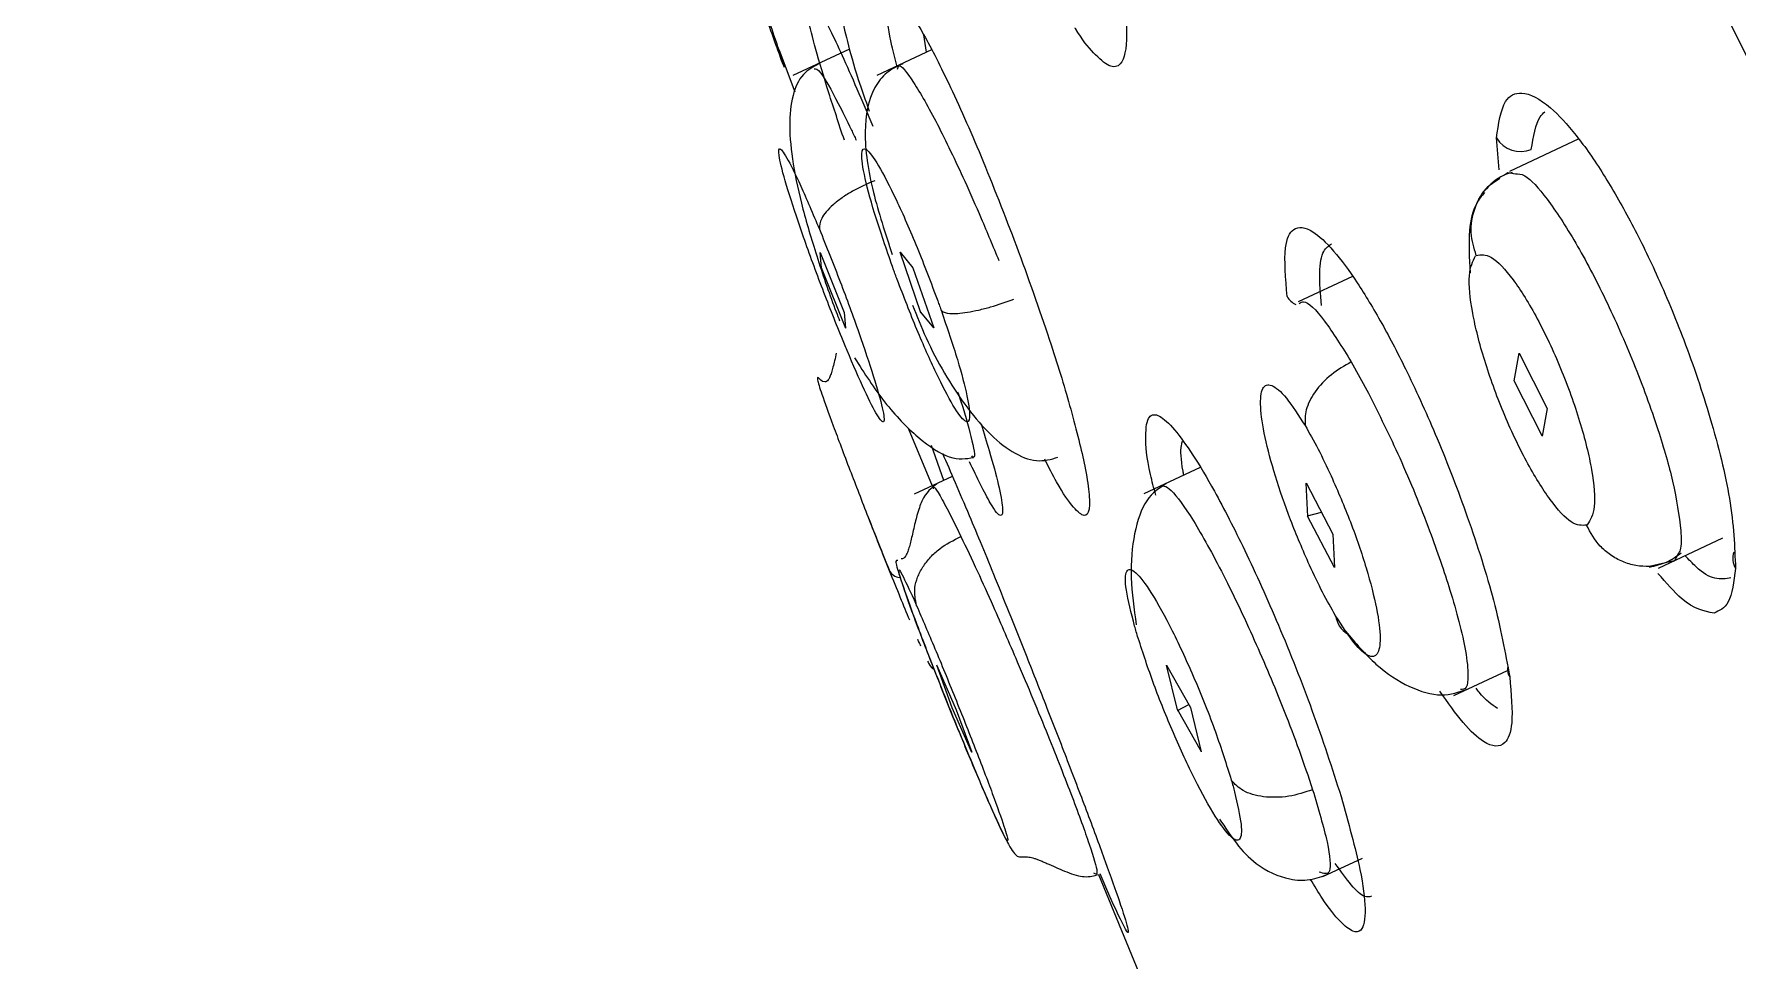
# Model space of a CAD drawing. Header units: millimetres. Extents: x 6110 to 6704, y -2661 to -1821.
# Drawn here: x 6564.984 to 6568.21, y -2176.329 to -2174.574 of the extents above; entities that cross this region are included whole.
import ezdxf

# ---------------------------------------------------------------- set-up
doc = ezdxf.new("R2010")
doc.units = ezdxf.units.MM
doc.header["$LTSCALE"] = 0.1
doc.layers.get('0').update_dxf_attribs({"lineweight": 15})

msp = doc.modelspace()

# ---------------------------------------------------------------- linework, layer by layer
at = {"linetype": 'Continuous', "lineweight": 25}
for p, q in [((6566.6736, -2174.6087), (6566.6686, -2174.5757)), ((6566.3949, -2174.6048), (6566.4246, -2174.6838)), ((6566.528, -2174.6026), (6566.4207, -2174.6528)), ((6566.6831, -2174.6043), (6566.5798, -2174.6527)), ((6567.7585, -2174.8313), (6567.7533, -2174.771)), ((6567.9089, -2174.7729), (6567.7777, -2174.8343)), ((6567.7673, -2174.8415), (6567.7747, -2174.8362)), ((6567.7747, -2174.8362), (6567.789, -2174.8391)), ((6566.4751, -2175.017), (6566.4725, -2174.9877)), ((6566.4725, -2174.9877), (6566.5177, -2175.1011)), ((6566.6633, -2175.1019), (6566.6236, -2174.9875)), ((6566.6236, -2174.9875), (6566.6482, -2175.0168)), ((6567.7149, -2174.9933), (6567.7136, -2174.9944)), ((6566.5207, -2175.1314), (6566.4751, -2175.017)), ((6566.6482, -2175.0168), (6566.6875, -2175.1302)), ((6567.4804, -2175.0331), (6567.3778, -2175.0811)), ((6566.5177, -2175.1011), (6566.5203, -2175.1304)), ((6566.6875, -2175.1302), (6566.6629, -2175.1009)), ((6567.4783, -2175.1948), (6567.5111, -2175.2544)), ((6567.787, -2175.2307), (6567.7962, -2175.1787)), ((6567.7961, -2175.1787), (6567.8491, -2175.2833)), ((6567.8399, -2175.3352), (6567.787, -2175.2306)), ((6567.8491, -2175.2833), (6567.8399, -2175.3353)), ((6566.6391, -2175.3202), (6566.6848, -2175.4293)), ((6566.7063, -2175.4196), (6566.6831, -2175.3531)), ((6567.1922, -2175.3948), (6567.0852, -2175.4449)), ((6566.7227, -2175.4116), (6566.6505, -2175.4454)), ((6567.3927, -2175.4238), (6567.4435, -2175.5211)), ((6567.3959, -2175.4873), (6567.393, -2175.4244)), ((6566.7176, -2175.4819), (6566.7305, -2175.5076)), ((6567.3956, -2175.4863), (6567.4219, -2175.4796)), ((6567.4463, -2175.5839), (6567.3956, -2175.4867)), ((6566.7305, -2175.5076), (6566.7391, -2175.5254)), ((6567.4435, -2175.521), (6567.4463, -2175.5839)), ((6568.0603, -2175.5853), (6568.1819, -2175.5283)), ((6568.0974, -2175.5581), (6568.0912, -2175.5704)), ((6568.0896, -2175.5715), (6568.0432, -2175.5825)), ((6566.7227, -2175.8495), (6566.6935, -2175.7693)), ((6566.6935, -2175.7694), (6566.7302, -2175.8535)), ((6567.1492, -2175.8537), (6567.1284, -2175.7689)), ((6567.1284, -2175.7689), (6567.1736, -2175.8489)), ((6567.6724, -2175.8265), (6567.774, -2175.7789)), ((6567.149, -2175.8546), (6567.1706, -2175.8436)), ((6566.7597, -2175.9342), (6566.7227, -2175.8495)), ((6566.7302, -2175.8534), (6566.7594, -2175.9336)), ((6567.1943, -2175.9331), (6567.149, -2175.853)), ((6567.1736, -2175.8489), (6567.1942, -2175.933)), ((6567.3957, -2175.9766), (6567.4051, -2176.0048)), ((6567.4244, -2176.1694), (6567.4995, -2176.1343)), ((6566.9998, -2176.1652), (6567.2236, -2176.7105)), ((6567.0188, -2176.2023), (6567.0024, -2176.164))]:
    msp.add_line(p, q, dxfattribs=at)
at = {"linetype": 'Continuous', "lineweight": 25, "flags": 128}
msp.add_lwpolyline([(6569.3304, -2176.8755), (6568.942, -2176.0636), (6568.5527, -2175.2668), (6568.1662, -2174.4932), (6567.7864, -2173.7505), (6567.4171, -2173.046), (6567.062, -2172.3867), (6566.7246, -2171.7792), (6566.4082, -2171.2296), (6566.116, -2170.7432), (6565.8509, -2170.3249), (6565.6156, -2169.979), (6565.4123, -2169.7087), (6565.2431, -2169.5168), (6565.1097, -2169.4053), (6565.0133, -2169.3752), (6564.9943, -2169.3808)], dxfattribs=at)
at = {"linetype": 'Continuous', "lineweight": 25}
for centre, radius, start, end in [((6567.7993, -2174.7426), 0.054, 211.6631, 291.5759), ((6567.3905, -2175.0513), 0.0392, 210.6469, 243.9644), ((6568.2381, -2175.567), 0.0373, 161.7084, 210.3787), ((6566.6267, -2175.5769), 0.0267, 208.6011, 261.2511), ((6567.4994, -2175.667), 0.0515, 189.5059, 236.6477), ((6567.804, -2175.7754), 0.0302, 176.1142, 211.5751)]:
    msp.add_arc(centre, radius, start, end, dxfattribs=at)
for points, knots in [([(6564.9837, -2167.9566), (6565.0323, -2167.9721), (6565.1305, -2168.0035), (6565.3919, -2168.2792), (6565.7643, -2168.7807), (6566.2672, -2169.5637), (6566.8606, -2170.5756), (6567.5205, -2171.7696), (6568.2376, -2173.1344), (6568.9801, -2174.606), (6569.74, -2176.1695), (6570.4814, -2177.7528), (6571.1986, -2179.3387), (6571.8555, -2180.8551), (6572.4479, -2182.2852), (6572.9467, -2183.5637), (6573.3492, -2184.6754), (6573.636, -2185.5726), (6573.7966, -2186.2366), (6573.8415, -2186.6526), (6573.768, -2186.7072), (6573.735, -2186.7317)], [0, 0, 0, 0, 0.04229, 0.08533, 0.138911, 0.194045, 0.247626, 0.302761, 0.356342, 0.411476, 0.465057, 0.520191, 0.573772, 0.628906, 0.682487, 0.737622, 0.791202, 0.846337, 0.899918, 0.955052, 1, 1, 1, 1]), ([(6569.705, -2177.586), (6569.6663, -2177.5029), (6569.5897, -2177.3382), (6569.4752, -2177.0938), (6569.3517, -2176.8321), (6569.2275, -2176.5706), (6569.1109, -2176.3269), (6569.0398, -2176.1789), (6568.9907, -2176.0772), (6568.9262, -2175.9435), (6568.8429, -2175.772), (6568.7527, -2175.5871), (6568.6811, -2175.441), (6568.6009, -2175.2779), (6568.512, -2175.0981), (6568.4146, -2174.9022), (6568.3196, -2174.712), (6568.1995, -2174.4732), (6568.0303, -2174.139), (6567.8057, -2173.7011), (6567.5806, -2173.2694), (6567.3754, -2172.8814), (6567.1833, -2172.5233), (6566.997, -2172.1814), (6566.8192, -2171.8606), (6566.6525, -2171.5646), (6566.4835, -2171.27), (6566.3187, -2170.989), (6566.1636, -2170.7307), (6566.0213, -2170.4996), (6565.8632, -2170.2499), (6565.7083, -2170.0154), (6565.5725, -2169.8208), (6565.454, -2169.6592), (6565.3451, -2169.5211), (6565.2408, -2169.4011), (6565.1847, -2169.3472), (6565.1584, -2169.3219)], [0, 0, 0, 0, 0.021095, 0.041774, 0.062036, 0.087668, 0.108472, 0.124451, 0.125701, 0.134698, 0.158945, 0.170139, 0.182887, 0.197192, 0.213052, 0.230468, 0.249438, 0.264203, 0.295282, 0.341276, 0.387506, 0.421052, 0.458271, 0.499166, 0.532192, 0.567289, 0.604458, 0.642664, 0.679349, 0.714691, 0.748691, 0.803167, 0.844771, 0.873498, 0.920536, 0.962703, 1, 1, 1, 1]), ([(6566.1014, -2173.7684), (6566.1153, -2173.8076), (6566.1407, -2173.879), (6566.1926, -2174.0261), (6566.2435, -2174.171), (6566.2908, -2174.3061), (6566.3268, -2174.4098), (6566.3564, -2174.495), (6566.3816, -2174.5682), (6566.4007, -2174.6241), (6566.4073, -2174.6451), (6566.396, -2174.6153), (6566.3709, -2174.545), (6566.3577, -2174.5082)], [0, 0, 0, 0, 0.101931, 0.18593, 0.299557, 0.3764, 0.44966, 0.519327, 0.58539, 0.672931, 0.771234, 0.880251, 1, 1, 1, 1]), ([(6567.0202, -2174.3707), (6567.0301, -2174.4155), (6567.0482, -2174.4972), (6567.0556, -2174.5884), (6567.0459, -2174.6348), (6567.0214, -2174.639), (6566.9915, -2174.6129), (6566.9686, -2174.5853), (6566.9553, -2174.563), (6566.9552, -2174.5626)], [0, 0, 0, 0, 0.197101, 0.358676, 0.574093, 0.722886, 0.864186, 0.997968, 1, 1, 1, 1]), ([(6566.5182, -2174.7752), (6566.508, -2174.7444), (6566.4863, -2174.6793), (6566.4632, -2174.6015), (6566.4479, -2174.5416), (6566.4416, -2174.5024), (6566.4475, -2174.4915), (6566.4709, -2174.5252), (6566.5125, -2174.6083), (6566.5517, -2174.7008), (6566.5719, -2174.7486)], [0, 0, 0, 0, 0.097946, 0.206929, 0.309497, 0.412028, 0.543152, 0.684847, 0.837111, 1, 1, 1, 1]), ([(6566.6182, -2174.6364), (6566.6146, -2174.6226), (6566.6036, -2174.5797), (6566.5971, -2174.5331), (6566.5982, -2174.4998), (6566.6098, -2174.4941), (6566.6319, -2174.5149), (6566.6677, -2174.5709), (6566.7193, -2174.6728), (6566.7828, -2174.8158), (6566.826, -2174.9284), (6566.8483, -2174.9865)], [0, 0, 0, 0, 0.049695, 0.153623, 0.257999, 0.353945, 0.449865, 0.572609, 0.705207, 0.847653, 1, 1, 1, 1]), ([(6566.5143, -2174.5426), (6566.5143, -2174.5428), (6566.5142, -2174.5487), (6566.5232, -2174.5874), (6566.5393, -2174.646), (6566.558, -2174.6995), (6566.5653, -2174.7204)], [0, 0, 0, 0, 0.013578, 0.382881, 0.758519, 1, 1, 1, 1]), ([(6566.4708, -2174.6301), (6566.4599, -2174.636), (6566.437, -2174.6485), (6566.4186, -2174.6897), (6566.4125, -2174.747), (6566.4198, -2174.82), (6566.4388, -2174.906), (6566.4674, -2175.0012), (6566.4927, -2175.0752), (6566.5071, -2175.1115), (6566.5093, -2175.117)], [0, 0, 0, 0, 0.1145414, 0.2395095, 0.3725598, 0.5122616, 0.6581518, 0.8107347, 0.9711685, 1, 1, 1, 1]), ([(6566.461, -2174.6399), (6566.4641, -2174.6399), (6566.4709, -2174.6398), (6566.5002, -2174.6925), (6566.525, -2174.7415), (6566.5376, -2174.7688), (6566.5407, -2174.7753)], [0, 0, 0, 0, 0.3271936, 0.7109542, 0.9308305, 1, 1, 1, 1]), ([(6566.6287, -2174.6304), (6566.6182, -2174.6355), (6566.5962, -2174.6462), (6566.5659, -2174.686), (6566.5521, -2174.7594), (6566.5681, -2174.8675), (6566.5957, -2174.9517), (6566.6089, -2174.9918)], [0, 0, 0, 0, 0.10618, 0.221672, 0.472833, 0.748814, 1, 1, 1, 1]), ([(6566.6189, -2174.641), (6566.6196, -2174.6383), (6566.6222, -2174.6277), (6566.6477, -2174.6606), (6566.6915, -2174.7368), (6566.7382, -2174.8342), (6566.7783, -2174.9246), (6566.7996, -2174.9763), (6566.8107, -2175.0032)], [0, 0, 0, 0, 0.075745, 0.30083, 0.530668, 0.744694, 0.867288, 1, 1, 1, 1]), ([(6567.7533, -2174.771), (6567.7572, -2174.7442), (6567.7643, -2174.6962), (6567.8015, -2174.6794), (6567.8484, -2174.703), (6567.9032, -2174.762), (6567.955, -2174.8362), (6568.0068, -2174.9259), (6568.059, -2175.0323), (6568.1123, -2175.1602), (6568.1623, -2175.3087), (6568.2013, -2175.4674), (6568.2043, -2175.5449), (6568.2059, -2175.5859)], [0, 0, 0, 0, 0.108633, 0.194833, 0.299321, 0.375935, 0.450142, 0.520765, 0.591343, 0.673523, 0.769043, 0.877867, 1, 1, 1, 1]), ([(6567.8192, -2174.7928), (6567.823, -2174.7687), (6567.828, -2174.7374), (6567.8417, -2174.7244), (6567.8448, -2174.7214)], [0, 0, 0, 0, 0.771178, 1, 1, 1, 1]), ([(6566.5132, -2175.1489), (6566.5003, -2175.1166), (6566.4744, -2175.0519), (6566.4376, -2174.9505), (6566.4093, -2174.865), (6566.3936, -2174.8069), (6566.3928, -2174.7851), (6566.4071, -2174.803), (6566.4341, -2174.8567), (6566.4586, -2174.9146), (6566.4709, -2174.9436)], [0, 0, 0, 0, 0.124858, 0.250202, 0.375236, 0.50002, 0.624705, 0.749526, 0.874622, 1, 1, 1, 1]), ([(6566.6115, -2175.0206), (6566.5999, -2174.9875), (6566.5768, -2174.9211), (6566.5553, -2174.8424), (6566.5484, -2174.7949), (6566.5575, -2174.7864), (6566.5812, -2174.818), (6566.6157, -2174.8847), (6566.6565, -2174.977), (6566.6822, -2175.0452), (6566.695, -2175.0793)], [0, 0, 0, 0, 0.125078, 0.25037, 0.375367, 0.500106, 0.624755, 0.749551, 0.874639, 1, 1, 1, 1]), ([(6567.7149, -2174.9933), (6567.7107, -2174.9792), (6567.7019, -2174.9495), (6567.7103, -2174.9026), (6567.7307, -2174.8653), (6567.7521, -2174.8518), (6567.7598, -2174.8469)], [0, 0, 0, 0, 0.2588831, 0.5433839, 0.834834, 1, 1, 1, 1]), ([(6567.7829, -2174.8362), (6567.7772, -2174.8378), (6567.7569, -2174.8436), (6567.7412, -2174.8599), (6567.7298, -2174.8716)], [0, 0, 0, 0, 0.2784384, 1, 1, 1, 1]), ([(6567.789, -2174.8391), (6567.7945, -2174.8388), (6567.8085, -2174.8381), (6567.8492, -2174.884), (6567.9021, -2174.9644), (6567.9601, -2175.0745), (6568.0151, -2175.1989), (6568.0591, -2175.3191), (6568.0921, -2175.4335), (6568.0988, -2175.4856), (6568.1025, -2175.5146)], [0, 0, 0, 0, 0.08127, 0.205588, 0.340117, 0.470825, 0.600078, 0.736513, 0.853489, 1, 1, 1, 1]), ([(6566.5758, -2174.8519), (6566.5612, -2174.8582), (6566.5389, -2174.8679), (6566.5134, -2174.8843), (6566.4964, -2174.8975), (6566.4834, -2174.9107), (6566.4717, -2174.9271), (6566.4712, -2174.9371), (6566.4709, -2174.9436)], [0, 0, 0, 0, 0.243127, 0.372917, 0.50474, 0.635866, 0.763666, 1, 1, 1, 1]), ([(6567.7307, -2174.8744), (6567.7252, -2174.8809), (6567.7112, -2174.8974), (6567.6988, -2174.9461), (6567.7017, -2174.9982), (6567.7033, -2175.0263)], [0, 0, 0, 0, 0.232131, 0.585562, 1, 1, 1, 1]), ([(6566.4709, -2174.9436), (6566.4842, -2174.9765), (6566.51, -2175.0406), (6566.5466, -2175.141), (6566.5752, -2175.2264), (6566.5926, -2175.2881), (6566.5952, -2175.3148), (6566.5827, -2175.3014), (6566.558, -2175.2537), (6566.5349, -2175.2003), (6566.5234, -2175.1735)], [0, 0, 0, 0, 0.129907, 0.253105, 0.374835, 0.500543, 0.629261, 0.755205, 0.877023, 1, 1, 1, 1]), ([(6567.3568, -2175.0713), (6567.3539, -2175.0368), (6567.3488, -2174.9751), (6567.368, -2174.9368), (6567.4, -2174.9402), (6567.4431, -2174.9803), (6567.488, -2175.0408), (6567.5357, -2175.1196), (6567.5875, -2175.219), (6567.644, -2175.344), (6567.7019, -2175.494), (6567.7537, -2175.6575), (6567.7698, -2175.7453), (6567.7783, -2175.7912)], [0, 0, 0, 0, 0.110983, 0.197881, 0.298775, 0.376332, 0.451216, 0.522118, 0.592985, 0.678562, 0.774936, 0.882068, 1, 1, 1, 1]), ([(6567.4217, -2175.0884), (6567.4199, -2175.0664), (6567.4163, -2175.0225), (6567.4235, -2174.983), (6567.4354, -2174.9751), (6567.4407, -2174.9715)], [0, 0, 0, 0, 0.3564968, 0.7129834, 1, 1, 1, 1]), ([(6566.8483, -2174.9865), (6566.8699, -2175.0466), (6566.908, -2175.1529), (6566.9502, -2175.2926), (6566.9731, -2175.3852), (6566.9827, -2175.4449), (6566.983, -2175.4784), (6566.9737, -2175.4904), (6566.953, -2175.4732), (6566.9273, -2175.4373), (6566.9054, -2175.3944), (6566.8977, -2175.3793)], [0, 0, 0, 0, 0.162831, 0.288602, 0.427997, 0.515881, 0.610728, 0.712523, 0.821245, 0.936967, 1, 1, 1, 1]), ([(6567.9239, -2175.5041), (6567.915, -2175.5046), (6567.8973, -2175.5056), (6567.8556, -2175.4599), (6567.8097, -2175.3861), (6567.7651, -2175.2914), (6567.7286, -2175.1906), (6567.7055, -2175.0984), (6567.698, -2175.0245), (6567.7084, -2175.0045), (6567.7136, -2174.9944)], [0, 0, 0, 0, 0.1252619, 0.2486468, 0.3721458, 0.4958056, 0.6191118, 0.7432003, 0.8705683, 1, 1, 1, 1]), ([(6567.7149, -2174.9933), (6567.7237, -2174.9918), (6567.7412, -2174.9889), (6567.7838, -2175.0345), (6567.8306, -2175.1096), (6567.8762, -2175.2064), (6567.9133, -2175.3097), (6567.9361, -2175.4033), (6567.9423, -2175.476), (6567.9309, -2175.4941), (6567.9253, -2175.5032)], [0, 0, 0, 0, 0.126081, 0.250719, 0.374175, 0.49737, 0.621408, 0.746857, 0.873518, 1, 1, 1, 1]), ([(6566.6183, -2175.0391), (6566.6172, -2175.036), (6566.6149, -2175.0299), (6566.6127, -2175.0237), (6566.6115, -2175.0206)], [0, 0, 0, 0, 0.498817, 1, 1, 1, 1]), ([(6566.7019, -2175.0984), (6566.7128, -2175.1304), (6566.734, -2175.1928), (6566.7524, -2175.2636), (6566.7578, -2175.3057), (6566.7487, -2175.3129), (6566.7259, -2175.2825), (6566.6932, -2175.2198), (6566.6552, -2175.1349), (6566.6307, -2175.0712), (6566.6183, -2175.0391)], [0, 0, 0, 0, 0.1290436, 0.25184, 0.3742624, 0.5006138, 0.6288747, 0.7539654, 0.875847, 1, 1, 1, 1]), ([(6566.6471, -2175.0873), (6566.6555, -2175.1081), (6566.6832, -2175.1772), (6566.7336, -2175.2618), (6566.7901, -2175.3304), (6566.8364, -2175.3679), (6566.8829, -2175.3868), (6566.9095, -2175.3792), (6566.9228, -2175.3754)], [0, 0, 0, 0, 0.118492, 0.392665, 0.538757, 0.691054, 0.846461, 1, 1, 1, 1]), ([(6566.695, -2175.0793), (6566.6962, -2175.0825), (6566.6985, -2175.0889), (6566.7008, -2175.0953), (6566.7019, -2175.0984)], [0, 0, 0, 0, 0.49976, 1, 1, 1, 1]), ([(6566.7019, -2175.0984), (6566.7063, -2175.1006), (6566.713, -2175.1038), (6566.7325, -2175.1034), (6566.7508, -2175.1012), (6566.7721, -2175.097), (6566.8017, -2175.0895), (6566.8245, -2175.0814), (6566.8394, -2175.0762)], [0, 0, 0, 0, 0.239045, 0.3677, 0.499196, 0.63079, 0.759814, 1, 1, 1, 1]), ([(6567.3795, -2175.0847), (6567.3821, -2175.0828), (6567.3912, -2175.0761), (6567.4243, -2175.1086), (6567.4608, -2175.1669), (6567.4783, -2175.1948)], [0, 0, 0, 0, 0.168431, 0.600706, 1, 1, 1, 1]), ([(6566.5234, -2175.1735), (6566.5217, -2175.1695), (6566.5184, -2175.1615), (6566.5149, -2175.1531), (6566.5132, -2175.1489)], [0, 0, 0, 0, 0.497515, 1, 1, 1, 1]), ([(6566.503, -2175.1783), (6566.5019, -2175.183), (6566.5, -2175.1912), (6566.4969, -2175.2042), (6566.4943, -2175.2135), (6566.4923, -2175.2195), (6566.4903, -2175.2246), (6566.4875, -2175.2295), (6566.4843, -2175.2324), (6566.4753, -2175.2339), (6566.4681, -2175.2222), (6566.4663, -2175.227), (6566.4742, -2175.2527), (6566.4954, -2175.3116), (6566.5267, -2175.3948), (6566.5515, -2175.4583), (6566.5632, -2175.4886)], [0, 0, 0, 0, 0.0247, 0.043674, 0.05945, 0.066625, 0.073661, 0.088429, 0.106134, 0.128324, 0.276154, 0.391404, 0.5368, 0.697335, 0.85588, 1, 1, 1, 1]), ([(6566.5375, -2175.1873), (6566.5561, -2175.2164), (6566.5944, -2175.276), (6566.6597, -2175.3425), (6566.7211, -2175.3828), (6566.7489, -2175.3782), (6566.763, -2175.3759)], [0, 0, 0, 0, 0.231824, 0.476528, 0.733642, 1, 1, 1, 1]), ([(6567.4783, -2175.1948), (6567.4652, -2175.2024), (6567.4383, -2175.2179), (6567.4081, -2175.2509), (6567.3903, -2175.2854), (6567.3906, -2175.3057), (6567.3907, -2175.3153)], [0, 0, 0, 0, 0.2501086, 0.5115933, 0.7666044, 1, 1, 1, 1]), ([(6566.7327, -2175.2516), (6566.733, -2175.2525), (6566.7471, -2175.2921), (6566.7593, -2175.3397), (6566.7677, -2175.3802), (6566.7606, -2175.374), (6566.7594, -2175.373)], [0, 0, 0, 0, 0.00982, 0.449049, 0.907162, 1, 1, 1, 1]), ([(6567.3992, -2175.58), (6567.3868, -2175.5515), (6567.3624, -2175.4954), (6567.3331, -2175.4098), (6567.3132, -2175.3348), (6567.3045, -2175.2759), (6567.3086, -2175.2404), (6567.3258, -2175.2347), (6567.354, -2175.2582), (6567.3785, -2175.2963), (6567.3907, -2175.3153)], [0, 0, 0, 0, 0.1253788, 0.2471232, 0.3674002, 0.4899315, 0.6170088, 0.7453361, 0.8729739, 1, 1, 1, 1]), ([(6567.5111, -2175.2544), (6567.5309, -2175.2943), (6567.5715, -2175.376), (6567.6263, -2175.5101), (6567.6623, -2175.615), (6567.6837, -2175.6901), (6567.6964, -2175.7471), (6567.7004, -2175.7882), (6567.6977, -2175.8146), (6567.6892, -2175.8151), (6567.6851, -2175.8154)], [0, 0, 0, 0, 0.1699009, 0.3481278, 0.5018379, 0.595017, 0.6988987, 0.8171701, 0.9102264, 1, 1, 1, 1]), ([(6567.1079, -2175.4472), (6567.1044, -2175.4338), (6567.091, -2175.3835), (6567.0872, -2175.3322), (6567.0929, -2175.2943), (6567.1129, -2175.293), (6567.1416, -2175.319), (6567.1774, -2175.3681), (6567.2222, -2175.4435), (6567.2778, -2175.5516), (6567.3422, -2175.695), (6567.4082, -2175.8606), (6567.4416, -2175.9642), (6567.4589, -2176.0178)], [0, 0, 0, 0, 0.035987, 0.13466, 0.230599, 0.316554, 0.399196, 0.47688, 0.554547, 0.653925, 0.76129, 0.876637, 1, 1, 1, 1]), ([(6566.7771, -2175.3119), (6566.7825, -2175.3293), (6566.7966, -2175.3753), (6566.8113, -2175.4314), (6566.8197, -2175.4761), (6566.8159, -2175.4916), (6566.7971, -2175.4703), (6566.7695, -2175.4137), (6566.755, -2175.384)], [0, 0, 0, 0, 0.092349, 0.242954, 0.403882, 0.574979, 0.776157, 1, 1, 1, 1]), ([(6567.3907, -2175.3153), (6567.3989, -2175.3296), (6567.4153, -2175.3582), (6567.4319, -2175.3934), (6567.4402, -2175.4109)], [0, 0, 0, 0, 0.499925, 1, 1, 1, 1]), ([(6567.1611, -2175.4094), (6567.1606, -2175.4068), (6567.1557, -2175.3813), (6567.1546, -2175.358), (6567.158, -2175.3473), (6567.1588, -2175.3447)], [0, 0, 0, 0, 0.079123, 0.771153, 1, 1, 1, 1]), ([(6566.7038, -2175.3676), (6566.7197, -2175.404), (6566.7478, -2175.4684), (6566.8052, -2175.6073), (6566.8562, -2175.734), (6566.9026, -2175.8517), (6566.942, -2175.9531), (6566.9803, -2176.0537), (6567.0145, -2176.146), (6567.0422, -2176.2241), (6567.058, -2176.2747), (6567.0553, -2176.2814), (6567.0315, -2176.2297), (6567.0188, -2176.2023)], [0, 0, 0, 0, 0.115852, 0.205324, 0.304417, 0.366932, 0.43441, 0.506839, 0.584203, 0.666524, 0.763301, 0.87447, 1, 1, 1, 1]), ([(6566.6932, -2175.4258), (6566.6831, -2175.4335), (6566.6688, -2175.4446), (6566.6563, -2175.4825), (6566.6502, -2175.5074), (6566.6458, -2175.5266), (6566.643, -2175.5386), (6566.6404, -2175.5478), (6566.6384, -2175.5537), (6566.6364, -2175.5589), (6566.6336, -2175.5639), (6566.6295, -2175.5679), (6566.6274, -2175.5677), (6566.626, -2175.5676)], [0, 0, 0, 0, 0.379826, 0.542674, 0.673189, 0.724719, 0.767151, 0.802216, 0.818268, 0.8343, 0.869163, 0.912614, 1, 1, 1, 1]), ([(6567.1279, -2175.4254), (6567.1146, -2175.4339), (6567.0883, -2175.4508), (6567.0658, -2175.5157), (6567.0582, -2175.5988), (6567.0668, -2175.6624), (6567.0709, -2175.6928)], [0, 0, 0, 0, 0.261969, 0.52117, 0.770852, 1, 1, 1, 1]), ([(6567.4402, -2175.4109), (6567.4527, -2175.4398), (6567.4779, -2175.4977), (6567.5081, -2175.5869), (6567.528, -2175.6644), (6567.535, -2175.7213), (6567.5292, -2175.7521), (6567.5119, -2175.755), (6567.4846, -2175.7315), (6567.4607, -2175.6944), (6567.4486, -2175.6755)], [0, 0, 0, 0, 0.127053, 0.254765, 0.383147, 0.509823, 0.631995, 0.752272, 0.874287, 1, 1, 1, 1]), ([(6566.6868, -2175.435), (6566.687, -2175.4331), (6566.6875, -2175.4287), (6566.6989, -2175.4467), (6566.7112, -2175.4699), (6566.7176, -2175.4819)], [0, 0, 0, 0, 0.255059, 0.612777, 1, 1, 1, 1]), ([(6567.1186, -2175.4295), (6567.1221, -2175.4296), (6567.1321, -2175.4299), (6567.1651, -2175.4703), (6567.2196, -2175.5637), (6567.2821, -2175.691), (6567.3331, -2175.8096), (6567.3706, -2175.9048), (6567.3871, -2175.952), (6567.3957, -2175.9766)], [0, 0, 0, 0, 0.0917952, 0.2660697, 0.4474801, 0.6321746, 0.79988, 0.8959737, 1, 1, 1, 1]), ([(6566.5632, -2175.4886), (6566.5642, -2175.4911), (6566.5779, -2175.5263), (6566.5921, -2175.5619), (6566.6053, -2175.5949)], [0, 0, 0, 0, 0.070411, 1, 1, 1, 1]), ([(6566.5632, -2175.4886), (6566.5635, -2175.4892), (6566.5764, -2175.5224), (6566.5899, -2175.5563), (6566.6032, -2175.5897)], [0, 0, 0, 0, 0.0177679, 1, 1, 1, 1]), ([(6566.655, -2175.6565), (6566.6527, -2175.6453), (6566.6492, -2175.6279), (6566.6563, -2175.6025), (6566.6662, -2175.583), (6566.6805, -2175.5646), (6566.7034, -2175.5432), (6566.7251, -2175.5324), (6566.7391, -2175.5254)], [0, 0, 0, 0, 0.239049, 0.367705, 0.499153, 0.630793, 0.75979, 1, 1, 1, 1]), ([(6566.7391, -2175.5254), (6566.7492, -2175.5466), (6566.7679, -2175.5859), (6566.8043, -2175.6667), (6566.8501, -2175.7723), (6566.9038, -2175.9011), (6566.9518, -2176.0233), (6566.9851, -2176.115), (6567.001, -2176.1694), (6566.994, -2176.1648), (6566.9906, -2176.1626)], [0, 0, 0, 0, 0.093563, 0.17289, 0.288489, 0.437252, 0.575658, 0.714703, 0.859453, 1, 1, 1, 1]), ([(6567.9253, -2175.5032), (6567.925, -2175.5033), (6567.9246, -2175.5037), (6567.9241, -2175.5039), (6567.9239, -2175.5041)], [0, 0, 0, 0, 0.500732, 1, 1, 1, 1]), ([(6568.0432, -2175.5825), (6568.0346, -2175.5822), (6568.0172, -2175.5816), (6567.9919, -2175.5738), (6567.969, -2175.5612), (6567.9432, -2175.5397), (6567.9315, -2175.5181), (6567.9239, -2175.5041)], [0, 0, 0, 0, 0.17239, 0.347492, 0.521391, 0.690295, 1, 1, 1, 1]), ([(6568.1025, -2175.5146), (6568.103, -2175.5287), (6568.1037, -2175.5481), (6568.0987, -2175.556), (6568.0974, -2175.5581)], [0, 0, 0, 0, 0.729542, 1, 1, 1, 1]), ([(6568.0431, -2175.5832), (6568.0542, -2175.5808), (6568.0761, -2175.5759), (6568.0941, -2175.5629), (6568.1031, -2175.5564)], [0, 0, 0, 0, 0.50123, 1, 1, 1, 1]), ([(6566.6032, -2175.5897), (6566.6102, -2175.607), (6566.6241, -2175.6416), (6566.6356, -2175.6694), (6566.6413, -2175.6832)], [0, 0, 0, 0, 0.499969, 1, 1, 1, 1]), ([(6566.6197, -2175.5706), (6566.618, -2175.5706), (6566.6134, -2175.5704), (6566.6223, -2175.5991), (6566.6398, -2175.6501), (6566.6618, -2175.7088), (6566.6811, -2175.759), (6566.7021, -2175.8124), (6566.7239, -2175.8668), (6566.7458, -2175.9203), (6566.7667, -2175.9706), (6566.7862, -2176.0163), (6566.7969, -2176.0405), (6566.8023, -2176.0526)], [0, 0, 0, 0, 0.083316, 0.214419, 0.367868, 0.448107, 0.527858, 0.606775, 0.685297, 0.763739, 0.842385, 0.921342, 1, 1, 1, 1]), ([(6566.7993, -2176.0456), (6566.7889, -2176.0217), (6566.768, -2175.974), (6566.727, -2175.8746), (6566.6864, -2175.7728), (6566.6514, -2175.6814), (6566.6275, -2175.6149), (6566.6185, -2175.584), (6566.6249, -2175.5905), (6566.6413, -2175.6262), (6566.6495, -2175.6441)], [0, 0, 0, 0, 0.125071, 0.250365, 0.375355, 0.500091, 0.624751, 0.749547, 0.874646, 1, 1, 1, 1]), ([(6567.0679, -2175.695), (6567.0616, -2175.6702), (6567.0491, -2175.6207), (6567.0506, -2175.5856), (6567.0676, -2175.5875), (6567.0986, -2175.628), (6567.1388, -2175.7008), (6567.182, -2175.7946), (6567.223, -2175.8974), (6567.2417, -2175.9569), (6567.251, -2175.9866)], [0, 0, 0, 0, 0.124865, 0.250202, 0.375245, 0.500016, 0.624711, 0.749525, 0.874637, 1, 1, 1, 1]), ([(6567.4486, -2175.6755), (6567.4404, -2175.6612), (6567.424, -2175.6327), (6567.4075, -2175.5975), (6567.3992, -2175.58)], [0, 0, 0, 0, 0.499905, 1, 1, 1, 1]), ([(6568.1973, -2175.6037), (6568.1877, -2175.6055), (6568.1691, -2175.6088), (6568.1383, -2175.5918), (6568.1176, -2175.5693), (6568.1106, -2175.5618)], [0, 0, 0, 0, 0.419675, 0.804178, 1, 1, 1, 1]), ([(6568.2059, -2175.5859), (6568.2029, -2175.6105), (6568.1973, -2175.6562), (6568.1753, -2175.666), (6568.1652, -2175.6705)], [0, 0, 0, 0, 0.5395685, 1, 1, 1, 1]), ([(6568.1652, -2175.6705), (6568.1464, -2175.6672), (6568.1166, -2175.6618), (6568.0745, -2175.6131), (6568.0591, -2175.5952)], [0, 0, 0, 0, 0.633234, 1, 1, 1, 1]), ([(6566.6495, -2175.6441), (6566.6504, -2175.6461), (6566.6522, -2175.6501), (6566.6541, -2175.6544), (6566.655, -2175.6565)], [0, 0, 0, 0, 0.499887, 1, 1, 1, 1]), ([(6566.655, -2175.6565), (6566.6661, -2175.6823), (6566.6879, -2175.7325), (6566.7281, -2175.8307), (6566.767, -2175.9286), (6566.8004, -2176.0164), (6566.8227, -2176.079), (6566.8301, -2176.1059), (6566.8231, -2176.0975), (6566.8073, -2176.0631), (6566.7993, -2176.0456)], [0, 0, 0, 0, 0.1288772, 0.2514877, 0.37401, 0.5005962, 0.6286405, 0.7530933, 0.8748338, 1, 1, 1, 1]), ([(6567.0746, -2175.7177), (6567.0734, -2175.7138), (6567.071, -2175.7061), (6567.0689, -2175.6987), (6567.0679, -2175.695)], [0, 0, 0, 0, 0.497625, 1, 1, 1, 1]), ([(6567.2572, -2176.009), (6567.2624, -2176.0315), (6567.2725, -2176.0756), (6567.2688, -2176.1037), (6567.2518, -2176.0992), (6567.2218, -2176.0595), (6567.1828, -2175.9889), (6567.1415, -2175.8997), (6567.1026, -2175.8035), (6567.084, -2175.7464), (6567.0746, -2175.7177)], [0, 0, 0, 0, 0.128581, 0.251045, 0.373441, 0.500113, 0.629057, 0.754811, 0.876748, 1, 1, 1, 1]), ([(6567.4673, -2175.7048), (6567.4862, -2175.727), (6567.5249, -2175.7722), (6567.5894, -2175.8135), (6567.6509, -2175.831), (6567.6823, -2175.8198), (6567.6979, -2175.8142)], [0, 0, 0, 0, 0.241376, 0.493262, 0.747842, 1, 1, 1, 1]), ([(6566.6566, -2175.7197), (6566.6567, -2175.7198), (6566.6598, -2175.7273), (6566.6612, -2175.7299), (6566.6625, -2175.7325)], [0, 0, 0, 0, 0.016676, 1, 1, 1, 1]), ([(6566.6759, -2175.7614), (6566.6765, -2175.7627), (6566.6817, -2175.774), (6566.6845, -2175.775), (6566.687, -2175.7758)], [0, 0, 0, 0, 0.109492, 1, 1, 1, 1]), ([(6567.7783, -2175.7912), (6567.7811, -2175.8233), (6567.7863, -2175.8817), (6567.7693, -2175.9255), (6567.7367, -2175.9238), (6567.692, -2175.8832), (6567.6612, -2175.8397), (6567.6462, -2175.8185)], [0, 0, 0, 0, 0.226769, 0.413634, 0.666194, 0.837209, 1, 1, 1, 1]), ([(6567.755, -2175.8509), (6567.7442, -2175.8438), (6567.7321, -2175.8357), (6567.7166, -2175.8152), (6567.7148, -2175.8128)], [0, 0, 0, 0, 0.882239, 1, 1, 1, 1]), ([(6567.251, -2175.9866), (6567.2521, -2175.9904), (6567.2543, -2175.9981), (6567.2563, -2176.0054), (6567.2572, -2176.009)], [0, 0, 0, 0, 0.499881, 1, 1, 1, 1]), ([(6567.4051, -2176.0048), (6567.39, -2176.0097), (6567.3669, -2176.0173), (6567.3352, -2176.0197), (6567.3119, -2176.0187), (6567.291, -2176.0143), (6567.2678, -2176.0051), (6567.2576, -2175.9939), (6567.251, -2175.9866)], [0, 0, 0, 0, 0.243127, 0.37293, 0.504741, 0.63583, 0.76365, 1, 1, 1, 1]), ([(6567.4051, -2176.0048), (6567.4157, -2176.0405), (6567.4367, -2176.1115), (6567.4415, -2176.1695), (6567.4257, -2176.1636), (6567.4176, -2176.1607)], [0, 0, 0, 0, 0.331207, 0.660753, 1, 1, 1, 1]), ([(6567.4589, -2176.0178), (6567.4726, -2176.067), (6567.4969, -2176.1543), (6567.5073, -2176.2378), (6567.5005, -2176.2732), (6567.482, -2176.2758), (6567.4574, -2176.2561), (6567.43, -2176.2227), (6567.4087, -2176.187), (6567.4013, -2176.1746)], [0, 0, 0, 0, 0.212271, 0.376247, 0.557885, 0.672426, 0.796046, 0.928749, 1, 1, 1, 1]), ([(6566.7995, -2176.0462), (6566.8061, -2176.0608), (6566.8188, -2176.0889), (6566.8351, -2176.1199), (6566.8461, -2176.1333), (6566.8542, -2176.1318), (6566.8651, -2176.1319), (6566.8722, -2176.1332), (6566.8778, -2176.1347), (6566.8841, -2176.1368), (6566.891, -2176.1396), (6566.8984, -2176.1427), (6566.9093, -2176.1476), (6566.9237, -2176.1542), (6566.9478, -2176.1643), (6566.9757, -2176.1723), (6566.9914, -2176.1676), (6566.9997, -2176.1652)], [0, 0, 0, 0, 0.126753, 0.24441, 0.432828, 0.556787, 0.597078, 0.612921, 0.62674, 0.639485, 0.652261, 0.66603, 0.681473, 0.718466, 0.763956, 0.875039, 1, 1, 1, 1]), ([(6567.2289, -2176.0606), (6567.2494, -2176.0917), (6567.2833, -2176.1432), (6567.3521, -2176.1751), (6567.4008, -2176.1776), (6567.4243, -2176.1684), (6567.4363, -2176.1637)], [0, 0, 0, 0, 0.413335, 0.686006, 0.839456, 1, 1, 1, 1]), ([(6567.5166, -2176.2065), (6567.5125, -2176.2077), (6567.5034, -2176.2105), (6567.4798, -2176.1893), (6567.4583, -2176.1591), (6567.4478, -2176.1443)], [0, 0, 0, 0, 0.289551, 0.651455, 1, 1, 1, 1])]:
    msp.add_open_spline(points, degree=3, knots=knots, dxfattribs=at)

doc.saveas('drawing.dxf')
